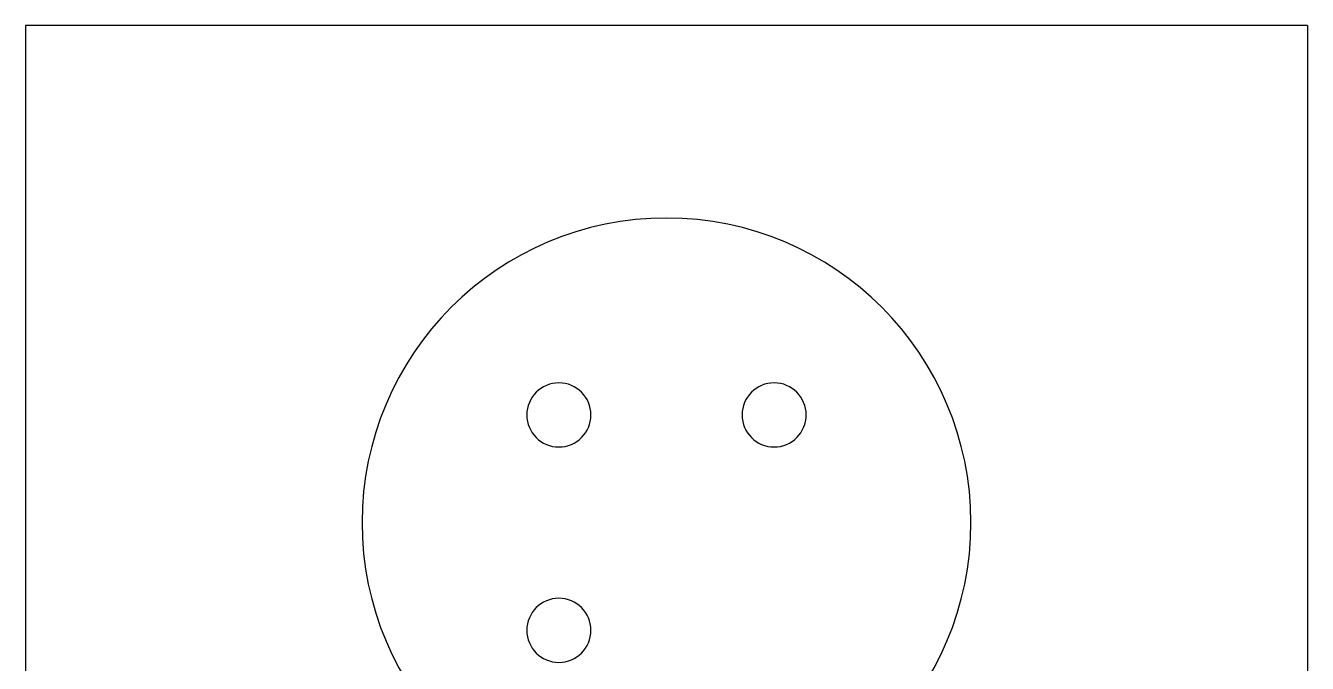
# Model space of a CAD drawing. Header units: millimetres. Extents: x 568 to 6362, y 128 to 2487.
# Drawn here: x 1122.6 to 1202.6, y 1476.2 to 1516 of the extents above; entities that cross this region are included whole.
import ezdxf

# ---------------------------------------------------------------- set-up
doc = ezdxf.new("R2010")
doc.units = ezdxf.units.MM

# ---------------------------------------------------------------- blocks, each defined once
blk = doc.blocks.new('Z$W@#153')
at = {"color": 52}
for p, q in [((0, 0), (0, 80)), ((0, 80), (480, 80)), ((0, 0), (480, 0))]:
    blk.add_line(p, q, dxfattribs=at)
for centre, radius in [((31, 40), 19), ((24.282, 46.718), 2), ((37.718, 46.718), 2), ((24.282, 33.282), 2)]:
    blk.add_circle(centre, radius, dxfattribs=at)

msp = doc.modelspace()

# ---------------------------------------------------------------- block references
at = {"color": 52, "xscale": -1, "rotation": 90.00000000000001}
msp.add_blockref('Z$W@#153', (1202.582, 1515.974), dxfattribs=at)

doc.saveas('drawing.dxf')
